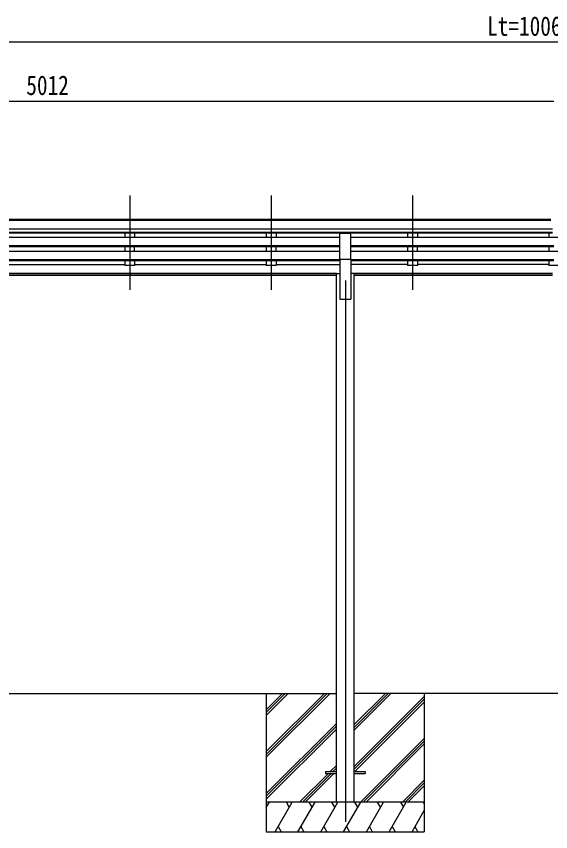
# Model space of a CAD drawing. Units: millimetres, scale not verified. Extents: x -12615 to 12615, y -8910 to 8910.
# Drawn here: x -2656 to 50, y -4527 to -394 of the extents above; entities that cross this region are included whole.
import ezdxf
from ezdxf.enums import TextEntityAlignment as Align

# ---------------------------------------------------------------- set-up
doc = ezdxf.new("R2010")
doc.units = ezdxf.units.MM
doc.header["$LTSCALE"] = 30
for name, color, linetype in [('0-3_YKK_12', 2, 'Continuous'), ('0-4_YKK_13', 4, 'Continuous'), ('0-5_YKK_A1', 4, 'Continuous'), ('0-6_YKK_D', 6, 'Continuous')]:
    doc.layers.add(name, color=color, linetype=linetype)
doc.styles.add('ＭＳ ゴシック', font='')
doc.styles.get('ＭＳ ゴシック').set_extended_font_data('MS Gothic')

msp = doc.modelspace()

# ---------------------------------------------------------------- linework, layer by layer
at = {"layer": '0-3_YKK_12'}
for p, q in [((-2081.77, -1302.48), (-2081.77, -1780)), ((-1365.77, -1302.48), (-1365.77, -1780)), ((-649.77, -1302.48), (-649.77, -1780)), ((-989.77, -1733.31), (-989.77, -4476.88))]:
    msp.add_line(p, q, dxfattribs=at)
at = {"layer": '0-4_YKK_13'}
for p, q in [((-1017.27, -1624.31), (-1017.27, -1492.51)), ((-1017.27, -1492.51), (-962.27, -1492.51)), ((-962.27, -1624.31), (-962.27, -1492.51)), ((-1017.27, -1624.31), (-962.27, -1624.31)), ((-1089.97, -4222.38), (-1089.97, -4231.38)), ((-1089.97, -4222.38), (-1035.17, -4222.38)), ((-1089.97, -4231.38), (-1035.17, -4231.38)), ((-944.77, -4222.38), (-889.97, -4222.38)), ((-944.77, -4231.38), (-889.97, -4231.38)), ((-889.97, -4222.38), (-889.97, -4231.38))]:
    msp.add_line(p, q, dxfattribs=at)
at = {"layer": '0-5_YKK_A1'}
for p, q in [((49.73, -1423.49), (-4939.27, -1423.49)), ((49.73, -1428.7), (-4939.27, -1428.7)), ((59.73, -1472.23), (-4939.27, -1472.23)), ((59.73, -1490.09), (-4939.27, -1490.09)), ((-1017.27, -1493.33), (-3862.27, -1493.33)), ((-1017.27, -1515.4), (-3862.27, -1515.4)), ((-2106.77, -1493.43), (-2106.77, -1515.3)), ((-2056.77, -1515.3), (-2106.77, -1515.3)), ((-2056.77, -1493.43), (-2056.77, -1515.3)), ((-1390.77, -1493.43), (-1390.77, -1515.3)), ((-1340.77, -1515.3), (-1390.77, -1515.3)), ((-1340.77, -1493.43), (-1340.77, -1515.3)), ((59.73, -1493.33), (-962.27, -1493.33)), ((66.23, -1515.4), (-962.27, -1515.4)), ((-674.77, -1493.43), (-674.77, -1515.3)), ((-624.77, -1515.3), (-674.77, -1515.3)), ((-624.77, -1493.43), (-624.77, -1515.3)), ((41.23, -1493.43), (41.23, -1515.3)), ((91.23, -1515.3), (41.23, -1515.3)), ((-1017.27, -1557.28), (-3862.27, -1557.28)), ((-1017.27, -1558.77), (-3862.27, -1558.77)), ((-1017.27, -1563.09), (-3862.27, -1563.09)), ((-2106.77, -1563.09), (-2106.77, -1585.4)), ((-2056.77, -1585.4), (-2056.77, -1563.09)), ((-1390.77, -1563.09), (-1390.77, -1585.4)), ((-1340.77, -1585.4), (-1340.77, -1563.09)), ((66.23, -1557.28), (-962.27, -1557.28)), ((66.23, -1558.77), (-962.27, -1558.77)), ((66.23, -1563.09), (-962.27, -1563.09)), ((-674.77, -1563.09), (-674.77, -1585.4)), ((-624.77, -1585.4), (-624.77, -1563.09)), ((41.23, -1563.09), (41.23, -1585.4)), ((-1017.27, -1585.5), (-3862.27, -1585.5)), ((-2056.77, -1585.4), (-2106.77, -1585.4)), ((-1340.77, -1585.4), (-1390.77, -1585.4)), ((66.23, -1585.5), (-962.27, -1585.5)), ((-624.77, -1585.4), (-674.77, -1585.4)), ((91.23, -1585.4), (41.23, -1585.4)), ((-1017.27, -1627.38), (-3862.27, -1627.38)), ((-1017.27, -1628.88), (-3862.27, -1628.88)), ((-1017.27, -1633.19), (-3862.27, -1633.19)), ((-2772.77, -1651.29), (-2106.77, -1651.29)), ((-2106.77, -1633.19), (-2106.77, -1656.24)), ((-2056.77, -1633.19), (-2056.77, -1656.24)), ((-2056.77, -1651.29), (-1390.77, -1651.29)), ((-1390.77, -1633.19), (-1390.77, -1656.24)), ((-1340.77, -1633.19), (-1340.77, -1656.24)), ((-1340.77, -1651.29), (-1017.27, -1651.29)), ((-1017.27, -1624.31), (-1017.27, -1826.88)), ((-962.27, -1624.31), (-962.27, -1826.88)), ((66.23, -1627.38), (-962.27, -1627.38)), ((66.23, -1628.88), (-962.27, -1628.88)), ((66.23, -1633.19), (-962.27, -1633.19)), ((-674.77, -1651.29), (-962.27, -1651.29)), ((-674.77, -1633.19), (-674.77, -1656.24)), ((-624.77, -1633.19), (-624.77, -1656.24)), ((41.23, -1651.29), (-624.77, -1651.29)), ((41.23, -1633.19), (41.23, -1656.24)), ((-2056.77, -1656.24), (-2106.77, -1656.24)), ((-1340.77, -1656.24), (-1390.77, -1656.24)), ((-624.77, -1656.24), (-674.77, -1656.24)), ((91.23, -1656.24), (41.23, -1656.24)), ((-1034.97, -1698.31), (-3844.57, -1698.31)), ((-1034.97, -1699.71), (-3844.57, -1699.71)), ((-1034.97, -1707.39), (-3844.57, -1707.39)), ((-1034.97, -4376.88), (-1034.97, -1697.88)), ((-1034.97, -1697.88), (-1017.27, -1697.88)), ((-944.57, -1697.88), (-962.27, -1697.88)), ((-944.57, -4376.88), (-944.57, -1697.88)), ((59.73, -1698.31), (-944.57, -1698.31)), ((59.73, -1699.71), (-944.57, -1699.71)), ((59.73, -1707.39), (-944.57, -1707.39)), ((-1017.27, -1826.88), (-962.27, -1826.88)), ((-3844.77, -3826.88), (-1034.77, -3826.88)), ((-1389.97, -3826.88), (-1389.97, -4526.88)), ((-1389.97, -4121.06), (-1095.79, -3826.88)), ((-1389.97, -4135.2), (-1081.65, -3826.88)), ((-1389.97, -4149.34), (-1067.5, -3826.88)), ((-1389.97, -3937.21), (-1279.64, -3826.88)), ((-1389.97, -3923.07), (-1293.78, -3826.88)), ((-1389.97, -3908.93), (-1307.92, -3826.88)), ((1077.23, -3826.88), (-944.77, -3826.88)), ((-944.77, -4012.51), (-759.14, -3826.88)), ((-944.77, -3998.37), (-773.28, -3826.88)), ((-944.77, -3984.23), (-787.42, -3826.88)), ((-944.77, -4196.36), (-589.97, -3841.56)), ((-589.97, -3826.88), (-589.97, -4526.88)), ((-944.77, -4210.5), (-589.97, -3855.7)), ((-942.51, -4222.38), (-589.97, -3869.85)), ((-1389.97, -4333.19), (-1035.17, -3978.39)), ((-1389.97, -4347.33), (-1035.17, -3992.53)), ((-1389.97, -4361.48), (-1035.17, -4006.68)), ((-913.16, -4376.88), (-589.97, -4053.69)), ((-899.02, -4376.88), (-589.97, -4067.83)), ((-884.87, -4376.88), (-589.97, -4081.98)), ((-1067.03, -4222.38), (-1035.17, -4190.52)), ((-1052.88, -4222.38), (-1035.17, -4204.67)), ((-1221.53, -4376.88), (-1076.03, -4231.38)), ((-1207.38, -4376.88), (-1061.88, -4231.38)), ((-1193.24, -4376.88), (-1047.74, -4231.38)), ((-1038.74, -4222.38), (-1035.17, -4218.81)), ((-701.03, -4376.88), (-589.97, -4265.82)), ((-686.88, -4376.88), (-589.97, -4279.97)), ((-672.74, -4376.88), (-589.97, -4294.11)), ((-589.97, -4376.88), (-1389.97, -4376.88)), ((-1389.97, -4404.38), (-1374.09, -4376.88)), ((-1345.22, -4526.88), (-1258.62, -4376.88)), ((-1273.62, -4402.86), (-1288.62, -4376.88)), ((-1229.75, -4526.88), (-1143.15, -4376.88)), ((-1158.15, -4402.86), (-1173.15, -4376.88)), ((-1114.28, -4526.88), (-1027.68, -4376.88)), ((-1042.68, -4402.86), (-1057.68, -4376.88)), ((-998.81, -4526.88), (-912.21, -4376.88)), ((-927.21, -4402.86), (-942.21, -4376.88)), ((-883.34, -4526.88), (-796.74, -4376.88)), ((-811.74, -4402.86), (-826.74, -4376.88)), ((-767.87, -4526.88), (-681.27, -4376.88)), ((-711.27, -4376.88), (-696.27, -4402.86)), ((-595.8, -4376.88), (-589.97, -4386.98)), ((-652.4, -4526.88), (-589.97, -4418.74)), ((-1330.22, -4500.9), (-1315.22, -4526.88)), ((-1214.75, -4500.9), (-1199.75, -4526.88)), ((-1099.28, -4500.9), (-1084.28, -4526.88)), ((-983.81, -4500.9), (-968.81, -4526.88)), ((-868.34, -4500.9), (-853.34, -4526.88)), ((-752.87, -4500.9), (-737.87, -4526.88)), ((-637.4, -4500.9), (-622.4, -4526.88)), ((-1389.97, -4526.88), (-589.97, -4526.88))]:
    msp.add_line(p, q, dxfattribs=at)
at = {"layer": '0-6_YKK_D'}
for p, q in [((-4815.77, -523.49), (4948.23, -523.49)), ((-4945.77, -823.49), (66.23, -823.49))]:
    msp.add_line(p, q, dxfattribs=at)

# ---------------------------------------------------------------- texts
at = {"layer": '0-6_YKK_D', "style": 'ＭＳ ゴシック', "width": 0.8}
for s, p in [('Lt=10064', (-272.17, -522.49)), ('5012', (-2605.37, -822.49))]:
    msp.add_text(s, height=98.97, dxfattribs=at).set_placement(p, align=Align.BOTTOM_LEFT)

doc.saveas('drawing.dxf')
